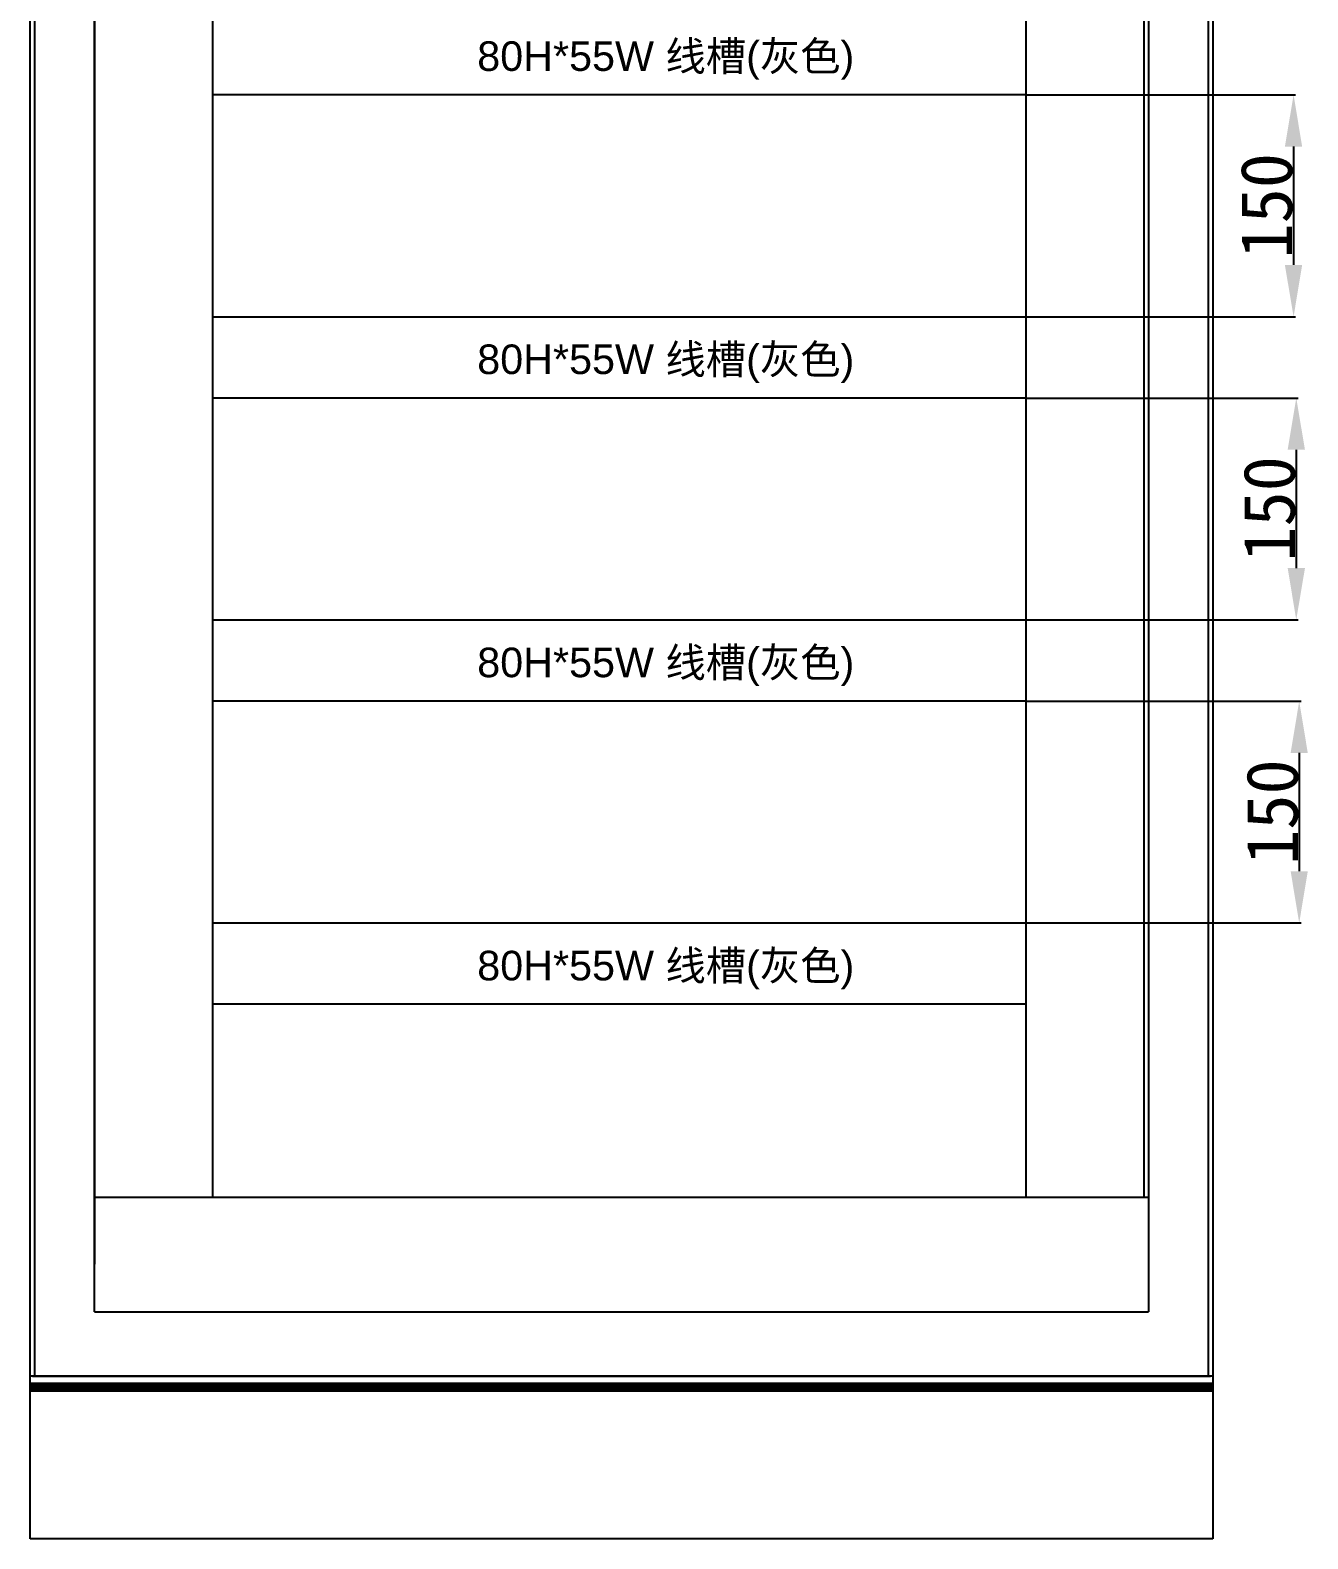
# Model space of a CAD drawing. Extents: x 79822 to 122366, y -56021 to -28815.
# Drawn here: x 87939 to 88803, y -53961 to -52941 of the extents above; entities that cross this region are included whole.
import ezdxf
from ezdxf.lldxf.tags import DXFTag

# ---------------------------------------------------------------- set-up
doc = ezdxf.new("R2010")
doc.units = 0
doc.header["$LTSCALE"] = 100
doc.header["$MEASUREMENT"] = 0
doc.layers.add('CABINET', color=7, linetype='Continuous')
doc.styles.add('HZ', font='arial.ttf', dxfattribs={"width": 0.7})
doc.styles.get("Standard").update_dxf_attribs({"font": ''})
doc.styles.get('Standard').set_extended_font_data('SimSun')
tags = doc.linetypes.add('HIDDEN', pattern=[0.375, 0.25, -0.125]).pattern_tags.tags
tags[6:7] = [DXFTag(74, 4), DXFTag(75, 0), DXFTag(340, '0'), DXFTag(46, 1.0), DXFTag(50, 0.0), DXFTag(44, 0.0), DXFTag(45, 0.0)]
tags[4:5] = [DXFTag(74, 4), DXFTag(75, 0), DXFTag(340, '0'), DXFTag(46, 1.0), DXFTag(50, 0.0), DXFTag(44, 0.0), DXFTag(45, 0.0)]
doc.dimstyles.new('ISO-25', dxfattribs={"dimtxt": 35, "dimasz": 35, "dimexe": 1.25, "dimexo": 0.625, "dimtad": 1, "dimtoh": 1, "dimdec": 0, "dimtxsty": 'Standard', "dimcen": 2.5, "dimadec": 0, "dimazin": 0, "dimtfac": 1, "dimtdec": 0, "dimtmove": 0, "dimatfit": 3, "dimfxl": 0, "dimarcsym": 0})

# ---------------------------------------------------------------- blocks, each defined once
blk = doc.blocks.new('*D162')
at = {"color": 0, "lineweight": -2}
for p, q in [((88613.3, -52984.4), (88795, -52984.4)), ((88793.8, -53019.4), (88793.8, -53099.4)), ((88613.3, -53134.4), (88795, -53134.4))]:
    blk.add_line(p, q, dxfattribs=at)
at = {"color": 0}
for points in [[(88799.6, -53019.4), (88787.9, -53019.4), (88793.8, -52984.4)], [(88787.9, -53099.4), (88799.6, -53099.4), (88793.8, -53134.4)]]:
    blk.add_solid(points, dxfattribs=at)
at = {"layer": 'Defpoints', "color": 0}
for p in [(88612.7, -52984.4), (88612.7, -53134.4), (88793.8, -53134.4)]:
    blk.add_point(p, dxfattribs=at)
at = {"color": 0, "insert": (88775.6, -53059.4), "char_height": 35, "attachment_point": 5, "rotation": 90}
blk.add_mtext('150', dxfattribs=at)
blk = doc.blocks.new('*D163')
at = {"color": 0, "lineweight": -2}
for p, q in [((88613.3, -53189.4), (88796.9, -53189.4)), ((88795.6, -53224.4), (88795.6, -53304.4)), ((88613.3, -53339.4), (88796.9, -53339.4))]:
    blk.add_line(p, q, dxfattribs=at)
at = {"color": 0}
for points in [[(88801.5, -53224.4), (88789.8, -53224.4), (88795.6, -53189.4)], [(88789.8, -53304.4), (88801.5, -53304.4), (88795.6, -53339.4)]]:
    blk.add_solid(points, dxfattribs=at)
at = {"layer": 'Defpoints', "color": 0}
for p in [(88612.7, -53189.4), (88612.7, -53339.4), (88795.6, -53339.4)]:
    blk.add_point(p, dxfattribs=at)
at = {"color": 0, "insert": (88777.5, -53264.4), "char_height": 35, "attachment_point": 5, "rotation": 90}
blk.add_mtext('150', dxfattribs=at)
blk = doc.blocks.new('*D164')
at = {"color": 0, "lineweight": -2}
for p, q in [((88613.3, -53394.4), (88798.9, -53394.4)), ((88797.6, -53429.4), (88797.6, -53509.4)), ((88613.3, -53544.4), (88798.9, -53544.4))]:
    blk.add_line(p, q, dxfattribs=at)
at = {"color": 0}
for points in [[(88803.4, -53429.4), (88791.8, -53429.4), (88797.6, -53394.4)], [(88791.8, -53509.4), (88803.4, -53509.4), (88797.6, -53544.4)]]:
    blk.add_solid(points, dxfattribs=at)
at = {"layer": 'Defpoints', "color": 0}
for p in [(88612.7, -53394.4), (88612.7, -53544.4), (88797.6, -53544.4)]:
    blk.add_point(p, dxfattribs=at)
at = {"color": 0, "insert": (88779.5, -53469.4), "char_height": 35, "attachment_point": 5, "rotation": 90}
blk.add_mtext('150', dxfattribs=at)

msp = doc.modelspace()

# ---------------------------------------------------------------- linework, layer by layer
at = {"color": 7}
for p, q in [((87939.2, -53960.9), (87939.2, -51850.9)), ((87939.2, -53960.9), (87939.2, -51850.9)), ((88739.2, -51850.9), (88739.2, -53960.9)), ((88739.2, -51850.9), (88739.2, -53960.9)), ((87982.7, -53807.4), (87982.7, -51894.4)), ((87982.7, -51974.9), (87982.7, -53775.2)), ((88695.7, -51972.4), (88695.7, -53807.4)), ((87982.7, -53729.9), (88695.7, -53729.9)), ((88739.2, -53850.9), (87939.2, -53850.9)), ((88739.2, -53855.9), (87939.2, -53855.9)), ((87940.7, -53850.9), (88737.7, -53850.9)), ((88739.2, -53856.9), (87939.2, -53856.9)), ((88739.2, -53857.9), (87939.2, -53857.9)), ((88739.2, -53858.9), (87939.2, -53858.9)), ((88739.2, -53859.9), (87939.2, -53859.9)), ((88739.2, -53860.9), (87939.2, -53860.9)), ((88739.2, -53960.9), (87939.2, -53960.9))]:
    msp.add_line(p, q, dxfattribs=at)
at = {"color": 7, "linetype": 'HIDDEN'}
for p, q in [((87942.4, -53850.9), (87942.4, -51850.9)), ((87942.4, -53850.9), (87942.4, -51850.9)), ((88736, -51850.9), (88736, -53850.9)), ((88736, -51850.9), (88736, -53850.9))]:
    msp.add_line(p, q, dxfattribs=at)
for points in [[(87982.7, -53729.9), (88062.7, -53729.9), (88062.7, -51929.4), (87982.7, -51929.4)], [(88612.7, -53729.9), (88692.7, -53729.9), (88692.7, -51929.4), (88612.7, -51929.4)]]:
    msp.add_lwpolyline(points, close=True)
at = {"elevation": 63738.9}
for points in [[(88062.7, -52929.4), (88612.7, -52929.4), (88612.7, -52984.4), (88062.7, -52984.4)], [(88062.7, -53134.4), (88612.7, -53134.4), (88612.7, -53189.4), (88062.7, -53189.4)], [(88062.7, -53339.4), (88612.7, -53339.4), (88612.7, -53394.4), (88062.7, -53394.4)], [(88062.7, -53544.4), (88612.7, -53544.4), (88612.7, -53599.4), (88062.7, -53599.4)]]:
    msp.add_lwpolyline(points, close=True, dxfattribs=at)
at = {"layer": 'CABINET'}
msp.add_line((87982.7, -53807.4), (88695.7, -53807.4), dxfattribs=at)

# ---------------------------------------------------------------- texts
at = {"lineweight": 0, "style": 'HZ'}
for p in [(88241.6, -52968.2), (88241.6, -53173.2), (88241.6, -53378.2), (88241.6, -53583.2)]:
    msp.add_text('80H*55W 线槽(灰色)', height=20, dxfattribs=at).set_placement(p)

# ---------------------------------------------------------------- dimensions: what is measured, and where the dimension line sits
at = {"color": 3}
for base, p1, p2, picture, middle in [((88793.8, -53134.4), (88612.7, -52984.4, 63738.9), (88612.7, -53134.4, 63738.9), '*D162', (88775.6, -53059.4)), ((88795.6, -53339.4), (88612.7, -53189.4, 63738.9), (88612.7, -53339.4, 63738.9), '*D163', (88777.5, -53264.4)), ((88797.6, -53544.4), (88612.7, -53394.4, 63738.9), (88612.7, -53544.4, 63738.9), '*D164', (88779.5, -53469.4))]:
    dim = msp.add_linear_dim(base=base, p1=p1, p2=p2, angle=90, dimstyle='ISO-25', dxfattribs=at)
    dim.commit()
    dim.dimension.update_dxf_attribs({"geometry": picture, "text_midpoint": middle})

doc.saveas('drawing.dxf')
